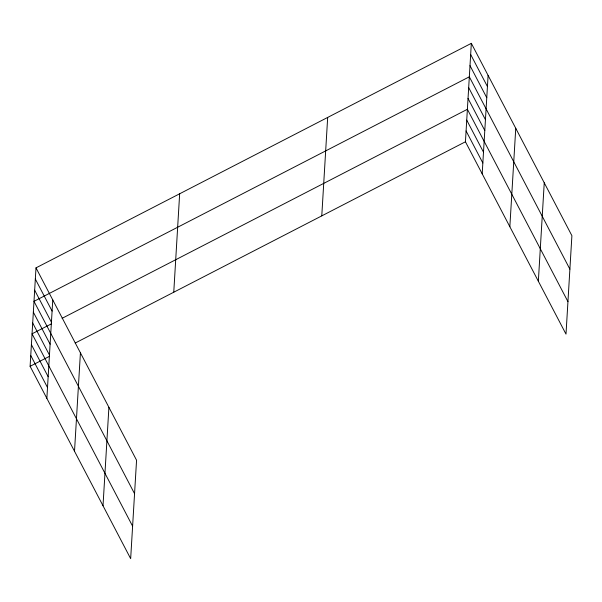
<?xml version="1.0" encoding="UTF-8"?>
<svg xmlns="http://www.w3.org/2000/svg" width="602" height="602" viewBox="0 0 602 602"><rect width="100%" height="100%" fill="white"/><g stroke="black" fill="none" stroke-linecap="round" stroke-linejoin="round"><path stroke-width="0.9" d="M36 267.867L136.564 460.221L130.664 558.664L30.1 366.309L36 267.867L471.336 43.336L571.9 235.691L566 334.133L465.436 141.779L471.336 43.336M46.858 398.366L52.765 299.924M74.513 451.267L80.42 352.825M103.01 505.77L108.909 407.328M173.76 292.211L179.659 193.769M321.777 215.87L327.676 117.428M482.194 173.835L488.102 75.393M509.849 226.736L515.756 128.294M538.346 281.232L544.246 182.79M51.26 323.914L32.049 333.824L132.606 526.178M62.119 318.315L467.385 109.293L567.949 301.647M30.1 366.309L49.311 356.399M75.205 343.05L465.436 141.779M470.666 54.489L487.432 86.553M470.004 65.648L486.762 97.705M569.891 269.162L469.334 76.808L33.998 301.339L134.555 493.693M468.68 87.636L485.445 119.693M468.032 98.465L484.791 130.521M466.738 120.122L483.496 152.178M466.083 130.95L482.849 163.007M35.33 279.027L52.096 311.083M34.66 290.179L51.426 322.243M33.343 312.167L50.109 344.224M32.696 322.996L49.454 355.052M31.402 344.653L48.16 376.709M30.747 355.481L47.513 387.537"/></g></svg>
